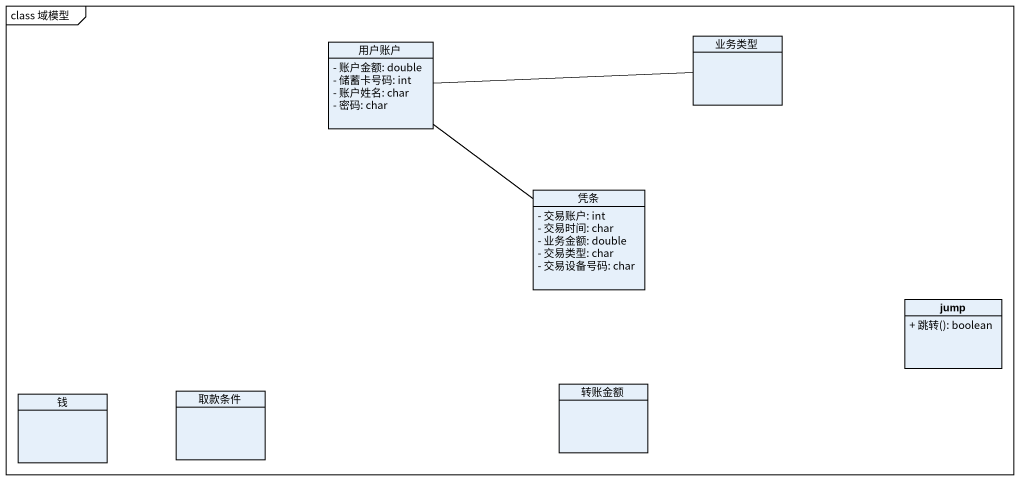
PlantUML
@startuml
mainframe class 域模型
hide circle
hide empty members
skinparam classAttributeIconSize 0
class 用户账户 {
  - 账户金额: double
  - 储蓄卡号码: int
  - 账户姓名: char
  - 密码: char
}
class 业务类型
class 凭条 {
  - 交易账户: int
  - 交易时间: char
  - 业务金额: double
  - 交易类型: char
  - 交易设备号码: char
}
class jump {
  + 跳转(): boolean
}
class 钱
class 取款条件
class 转账金额
用户账户 -right- 业务类型
用户账户 -- 凭条
@enduml
